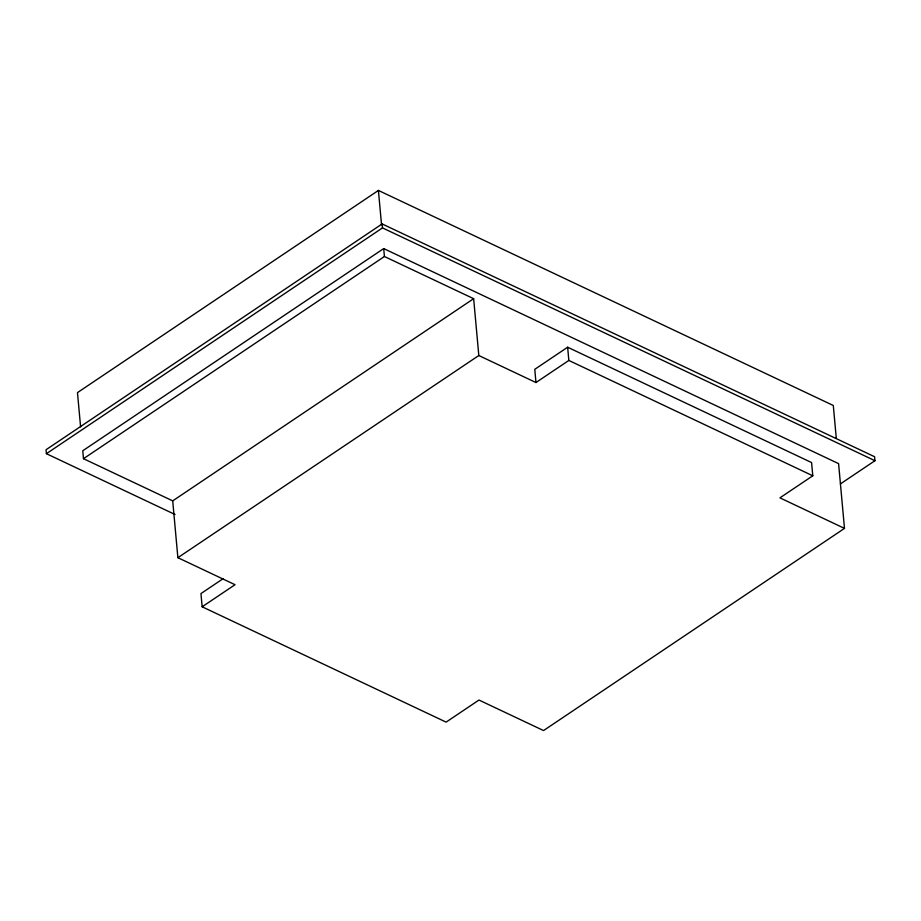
<?xml version="1.0" encoding="UTF-8"?>
<svg xmlns="http://www.w3.org/2000/svg" width="921" height="921" viewBox="0 0 921 921"><rect width="100%" height="100%" fill="white"/><g stroke="black" fill="none" stroke-linecap="round" stroke-linejoin="round"><path stroke-width="1.38" d="M836.291 438.281L833.298 405.482L378.416 190.44L77.479 392.611L80.588 426.837M840.389 483.928L874.95 460.707L874.593 456.735L382.134 223.93L46.05 449.724L46.407 453.685L175.048 514.505M46.407 453.685L382.491 227.901L874.95 460.707M223.262 578.595L200.951 593.585L202.16 606.789L446.109 722.122L478.978 700.041L543.551 730.56L844.488 528.389L838.594 463.631L383.7 248.578L82.763 450.76L83.489 458.693L172.711 500.863L473.647 298.692L478.816 355.518L535.964 382.537L568.844 360.445L812.794 475.777L811.585 462.561L567.635 347.229L534.767 369.321L535.964 382.537M83.489 458.693L384.425 256.51L473.647 298.692M172.711 500.863L177.88 557.689L478.816 355.518M202.16 606.789L235.028 584.708L177.88 557.689M812.794 475.777L779.926 497.858L844.488 528.389M567.635 347.229L568.844 360.445M382.134 223.93L382.491 227.901M378.416 190.44L381.524 224.655M383.7 248.578L384.425 256.51"/></g></svg>
